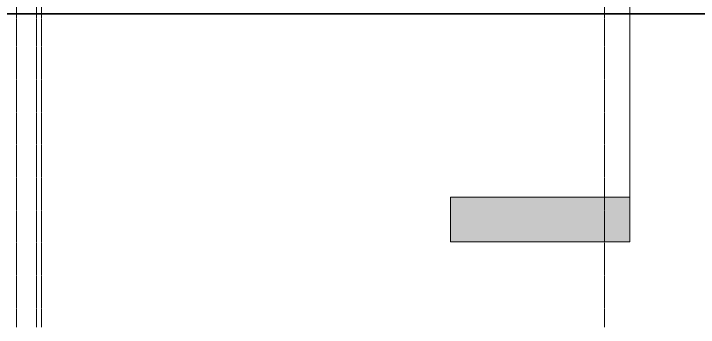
# Model space of a CAD drawing. Header units: inches. Extents: x -55396 to -733, y -290 to 853.
# Drawn here: x -10685.1 to -10410, y -132 to -6 of the extents above; entities that cross this region are included whole.
import ezdxf

# ---------------------------------------------------------------- set-up
doc = ezdxf.new("R2010")
doc.units = ezdxf.units.IN
doc.header["$MEASUREMENT"] = 0
doc.linetypes.add('Grid Line 1_2_', pattern=[0.875, 0.5, -0.125, 0.125, -0.125])
for name, color, linetype, lineweight in [('C-TOPO', 7, 'Continuous', 9), ('G-ANNO-SYMB', 111, 'Continuous', 9), ('S-GRID', 1, 'Continuous', 9)]:
    doc.layers.add(name, color=color, linetype=linetype, lineweight=lineweight)

# ---------------------------------------------------------------- blocks, each defined once
blk = doc.blocks.new('Section - 3_32_ x 3_8_-18514-Section 6')
at = {"layer": 'G-ANNO-SYMB'}
blk.add_hatch(color=256, dxfattribs=at).paths.add_polyline_path([(-24220.84, -26.7), (-24148.84, -26.7), (-24148.84, -44.7), (-24220.84, -44.7)], flags=0)
for p, q in [((-24220.84, -26.7), (-24220.84, -44.7)), ((-24148.84, -26.7), (-24220.84, -26.7)), ((-24148.84, -44.7), (-24148.84, -26.7)), ((-24220.84, -44.7), (-24148.84, -44.7))]:
    blk.add_line(p, q, dxfattribs=at)

msp = doc.modelspace()

# ---------------------------------------------------------------- linework, layer by layer
at = {"layer": 'C-TOPO', "lineweight": 35}
msp.add_line((-12631.64, -6.01), (-10274.48, -6.01), dxfattribs=at)
at = {"layer": 'C-TOPO'}
msp.add_line((-12631.64, -6.01), (-10274.48, -6.01), dxfattribs=at)
at = {"layer": 'G-ANNO-SYMB'}
msp.add_line((-10437.55, 737.16), (-10437.55, -79.66), dxfattribs=at)
at = {"layer": 'S-GRID', "linetype": 'Grid Line 1_2_'}
for p, q in [((-10684, -132), (-10684, 573.76)), ((-10684, -132), (-10684, 573.76)), ((-10676, -132), (-10676, 573.76)), ((-10674, -132), (-10674, 573.76)), ((-10447.75, -132), (-10447.75, 573.76))]:
    msp.add_line(p, q, dxfattribs=at)

# ---------------------------------------------------------------- block references
at = {"layer": 'G-ANNO-SYMB'}
msp.add_blockref('Section - 3_32_ x 3_8_-18514-Section 6', (13711.29, -52.96), dxfattribs=at)

doc.saveas('drawing.dxf')
